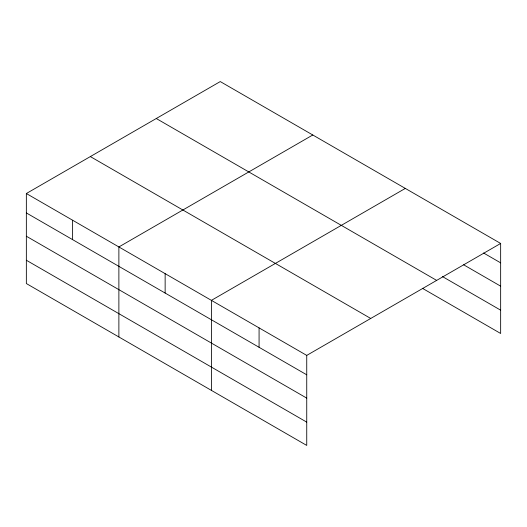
<?xml version="1.0" encoding="UTF-8"?>
<svg xmlns="http://www.w3.org/2000/svg" width="527" height="527" viewBox="0 0 527 527"><rect width="100%" height="100%" fill="white"/><g stroke="black" fill="none" stroke-linecap="round" stroke-linejoin="round"><path stroke-width="0.79" d="M26.35 193.521L306.74 355.402L306.74 445.427L26.35 283.546L26.35 193.521L220.26 81.573L500.65 243.454L500.65 333.479L422.39 288.295M312.788 134.991L118.878 246.946L118.878 336.97M405.316 188.409L211.406 300.364L211.406 390.388M306.74 355.402L500.65 243.454M483.575 252.993L500.65 262.854M463.655 264.798L500.65 286.161M442.311 276.491L500.65 310.172M156.269 118.516L436.659 280.397M90.341 156.578L370.731 318.46M26.35 212.928L306.74 374.809M26.35 236.234L306.74 398.116M26.35 260.246L306.74 422.127M259.073 327.886L259.073 347.286M165.142 273.658L165.142 293.058M72.614 220.233L72.614 239.633"/></g></svg>
